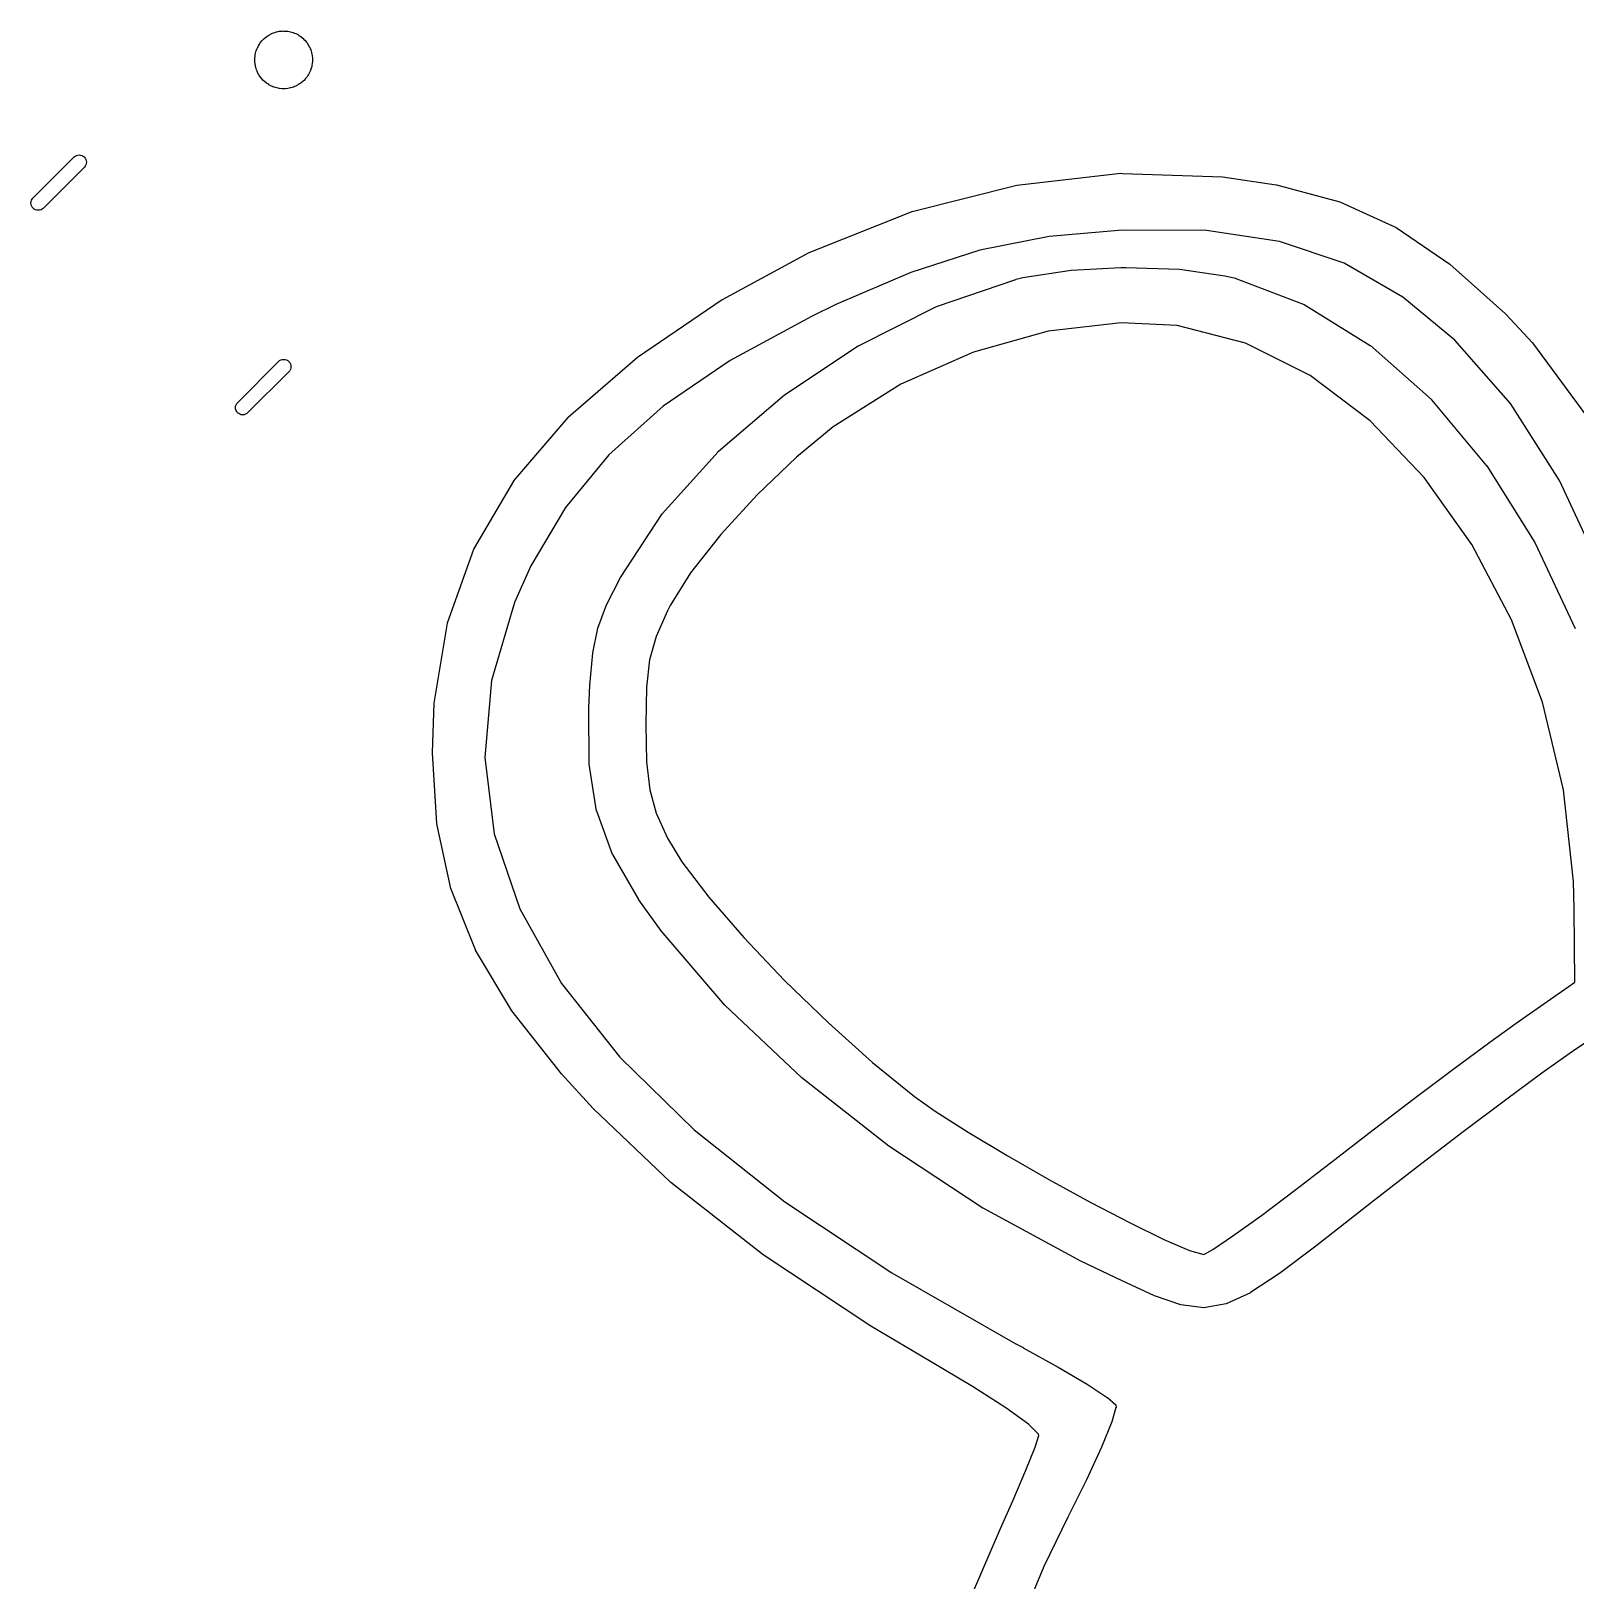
# Model space of a CAD drawing. Extents: x 0.49 to 2.42, y -7.78 to -4.86.
# Drawn here: x 0.7717 to 1.1921, y -5.5396 to -5.1179 of the extents above; entities that cross this region are included whole.
import ezdxf

# ---------------------------------------------------------------- set-up
doc = ezdxf.new("R2010")
doc.units = 0
doc.header["$MEASUREMENT"] = 0
doc.layers.add('BLACK', color=7, linetype='CONTINUOUS')

msp = doc.modelspace()

# ---------------------------------------------------------------- linework, layer by layer
at = {"layer": 'BLACK', "linetype": 'CONTINUOUS'}
for p, q in [((0.836443, -5.11902), (0.837119, -5.11866)), ((0.837119, -5.11866), (0.83712, -5.11866)), ((0.83712, -5.11866), (0.837169, -5.11863)), ((0.83712, -5.11866), (0.83712, -5.11866)), ((0.837169, -5.11863), (0.837499, -5.1185)), ((0.837499, -5.1185), (0.837829, -5.11836)), ((0.837829, -5.11836), (0.838564, -5.11814)), ((0.838564, -5.11814), (0.838616, -5.11812)), ((0.838564, -5.11814), (0.838564, -5.11814)), ((0.838564, -5.11814), (0.838564, -5.11814)), ((0.838564, -5.11814), (0.838564, -5.11814)), ((0.838616, -5.11812), (0.838967, -5.11806)), ((0.838967, -5.11806), (0.839317, -5.11799)), ((0.839317, -5.11799), (0.840081, -5.11791)), ((0.840081, -5.11791), (0.840082, -5.11791)), ((0.840082, -5.11791), (0.840136, -5.1179)), ((0.840082, -5.11791), (0.840082, -5.11791)), ((0.840136, -5.1179), (0.840491, -5.11791)), ((0.840491, -5.11791), (0.84085, -5.11791)), ((0.84085, -5.11791), (0.841615, -5.11798)), ((0.841615, -5.11798), (0.84167, -5.11798)), ((0.84167, -5.11798), (0.842019, -5.11806)), ((0.842019, -5.11806), (0.842369, -5.11812)), ((0.842369, -5.11812), (0.843106, -5.11834)), ((0.843106, -5.11834), (0.843158, -5.11836)), ((0.843158, -5.11836), (0.843486, -5.1185)), ((0.843486, -5.1185), (0.843817, -5.11863)), ((0.843817, -5.11863), (0.844496, -5.11899)), ((0.844496, -5.11899), (0.844497, -5.11899)), ((0.844497, -5.11899), (0.844545, -5.11902)), ((0.832843, -5.12394), (0.833057, -5.1232)), ((0.833057, -5.1232), (0.833073, -5.12315)), ((0.833057, -5.1232), (0.833057, -5.1232)), ((0.833057, -5.1232), (0.833057, -5.1232)), ((0.833073, -5.12315), (0.83321, -5.12282)), ((0.83321, -5.12282), (0.833342, -5.12249)), ((0.833342, -5.12249), (0.833696, -5.12181)), ((0.833696, -5.12181), (0.833722, -5.12176)), ((0.833696, -5.12181), (0.833696, -5.12181)), ((0.833696, -5.12181), (0.833696, -5.12181)), ((0.833722, -5.12176), (0.83392, -5.12146)), ((0.83392, -5.12146), (0.834114, -5.12116)), ((0.834114, -5.12116), (0.834594, -5.12056)), ((0.834594, -5.12056), (0.834628, -5.12052)), ((0.834628, -5.12052), (0.834665, -5.12048)), ((0.834665, -5.12048), (0.834667, -5.12048)), ((0.834667, -5.12048), (0.834912, -5.12018)), ((0.834667, -5.12048), (0.834667, -5.12048)), ((0.834667, -5.12048), (0.834667, -5.12048)), ((0.834912, -5.12018), (0.83521, -5.11994)), ((0.83521, -5.11994), (0.835804, -5.11945)), ((0.83521, -5.11994), (0.83521, -5.11994)), ((0.835804, -5.11945), (0.835847, -5.11941)), ((0.835804, -5.11945), (0.835804, -5.11945)), ((0.835804, -5.11945), (0.835804, -5.11945)), ((0.835847, -5.11941), (0.836144, -5.11922)), ((0.836144, -5.11922), (0.836443, -5.11902)), ((0.844545, -5.11902), (0.844839, -5.11922)), ((0.844839, -5.11922), (0.845138, -5.11942)), ((0.845138, -5.11942), (0.845735, -5.1199)), ((0.845735, -5.1199), (0.845778, -5.11993)), ((0.845778, -5.11993), (0.846028, -5.12019)), ((0.846028, -5.12019), (0.846282, -5.12044)), ((0.846282, -5.12044), (0.846774, -5.12103)), ((0.846774, -5.12103), (0.846774, -5.12103)), ((0.846774, -5.12103), (0.846774, -5.12103)), ((0.846774, -5.12103), (0.846809, -5.12107)), ((0.846809, -5.12107), (0.847005, -5.12137)), ((0.847005, -5.12137), (0.847206, -5.12166)), ((0.847206, -5.12166), (0.847574, -5.12234)), ((0.847574, -5.12234), (0.847574, -5.12234)), ((0.847574, -5.12234), (0.847574, -5.12234)), ((0.847574, -5.12234), (0.8476, -5.12239)), ((0.8476, -5.12239), (0.847734, -5.12272)), ((0.847734, -5.12272), (0.847874, -5.12305)), ((0.847874, -5.12305), (0.848104, -5.12378)), ((0.832634, -5.12546), (0.832701, -5.1247)), ((0.832638, -5.12582), (0.832634, -5.12546)), ((0.832637, -5.12617), (0.832638, -5.12582)), ((0.832642, -5.12623), (0.832637, -5.12617)), ((0.832725, -5.12699), (0.832642, -5.12623)), ((0.832642, -5.12623), (0.832642, -5.12623)), ((0.832642, -5.12623), (0.832642, -5.12623)), ((0.832701, -5.12469), (0.832707, -5.12464)), ((0.832701, -5.1247), (0.832701, -5.12469)), ((0.832701, -5.1247), (0.832701, -5.1247)), ((0.832707, -5.12464), (0.832777, -5.12429)), ((0.832799, -5.12734), (0.832725, -5.12699)), ((0.832777, -5.12429), (0.832843, -5.12394)), ((0.832866, -5.12769), (0.832799, -5.12734)), ((0.848104, -5.12378), (0.84812, -5.12383)), ((0.84812, -5.12383), (0.848188, -5.12418)), ((0.848209, -5.12723), (0.848144, -5.12758)), ((0.848188, -5.12418), (0.848261, -5.12453)), ((0.84828, -5.12688), (0.848209, -5.12723)), ((0.848261, -5.12453), (0.848344, -5.1253)), ((0.848285, -5.12683), (0.84828, -5.12688)), ((0.848352, -5.12606), (0.848285, -5.12683)), ((0.848285, -5.12683), (0.848285, -5.12683)), ((0.848285, -5.12683), (0.848285, -5.12683)), ((0.848344, -5.1253), (0.848344, -5.1253)), ((0.848344, -5.1253), (0.848344, -5.1253)), ((0.848344, -5.1253), (0.84835, -5.12535)), ((0.84835, -5.12535), (0.848348, -5.12571)), ((0.848348, -5.12571), (0.848352, -5.12606)), ((0.832883, -5.12774), (0.832866, -5.12769)), ((0.833112, -5.12848), (0.832883, -5.12774)), ((0.833252, -5.12881), (0.833112, -5.12848)), ((0.833387, -5.12914), (0.833252, -5.12881)), ((0.833413, -5.12919), (0.833387, -5.12914)), ((0.83378, -5.12986), (0.833413, -5.12919)), ((0.833981, -5.13016), (0.83378, -5.12986)), ((0.834177, -5.13045), (0.833981, -5.13016)), ((0.834212, -5.1305), (0.834177, -5.13045)), ((0.834704, -5.13109), (0.834212, -5.1305)), ((0.834958, -5.13134), (0.834704, -5.13109)), ((0.835209, -5.13159), (0.834958, -5.13134)), ((0.835251, -5.13163), (0.835209, -5.13159)), ((0.835848, -5.13211), (0.835251, -5.13163)), ((0.845776, -5.13159), (0.845182, -5.13208)), ((0.846074, -5.13134), (0.845776, -5.13159)), ((0.845776, -5.13159), (0.845776, -5.13159)), ((0.846319, -5.13105), (0.846074, -5.13134)), ((0.84632, -5.13104), (0.846319, -5.13105)), ((0.846319, -5.13105), (0.846319, -5.13105)), ((0.846322, -5.13104), (0.84632, -5.13104)), ((0.846358, -5.13101), (0.846322, -5.13104)), ((0.846393, -5.13096), (0.846358, -5.13101)), ((0.846872, -5.13036), (0.846393, -5.13096)), ((0.847066, -5.13006), (0.846872, -5.13036)), ((0.847265, -5.12977), (0.847066, -5.13006)), ((0.84729, -5.12972), (0.847265, -5.12977)), ((0.847644, -5.12904), (0.84729, -5.12972)), ((0.847777, -5.1287), (0.847644, -5.12904)), ((0.847914, -5.12838), (0.847777, -5.1287)), ((0.847929, -5.12832), (0.847914, -5.12838)), ((0.848144, -5.12758), (0.847929, -5.12832)), ((0.847929, -5.12832), (0.847929, -5.12832)), ((0.847929, -5.12832), (0.847929, -5.12832)), ((0.836148, -5.13231), (0.835848, -5.13211)), ((0.836441, -5.13251), (0.836148, -5.13231)), ((0.83649, -5.13253), (0.836441, -5.13251)), ((0.83717, -5.13289), (0.83649, -5.13253)), ((0.83649, -5.13253), (0.83649, -5.13253)), ((0.8375, -5.13303), (0.83717, -5.13289)), ((0.837828, -5.13316), (0.8375, -5.13303)), ((0.837881, -5.13318), (0.837828, -5.13316)), ((0.838617, -5.1334), (0.837881, -5.13318)), ((0.837881, -5.13318), (0.837881, -5.13318)), ((0.837881, -5.13318), (0.837881, -5.13318)), ((0.838967, -5.13347), (0.838617, -5.1334)), ((0.839317, -5.13354), (0.838967, -5.13347)), ((0.839371, -5.13355), (0.839317, -5.13354)), ((0.840136, -5.13362), (0.839371, -5.13355)), ((0.839371, -5.13355), (0.839371, -5.13355)), ((0.840495, -5.13362), (0.840136, -5.13362)), ((0.84085, -5.13362), (0.840495, -5.13362)), ((0.840904, -5.13362), (0.84085, -5.13362)), ((0.840905, -5.13362), (0.840904, -5.13362)), ((0.841669, -5.13354), (0.840905, -5.13362)), ((0.840905, -5.13362), (0.840905, -5.13362)), ((0.842019, -5.13347), (0.841669, -5.13354)), ((0.84237, -5.1334), (0.842019, -5.13347)), ((0.842422, -5.13339), (0.84237, -5.1334)), ((0.842423, -5.13339), (0.842422, -5.13339)), ((0.842422, -5.13339), (0.842422, -5.13339)), ((0.842422, -5.13339), (0.842422, -5.13339)), ((0.843157, -5.13316), (0.842423, -5.13339)), ((0.843487, -5.13302), (0.843157, -5.13316)), ((0.843818, -5.13289), (0.843487, -5.13302)), ((0.843867, -5.13287), (0.843818, -5.13289)), ((0.844544, -5.1325), (0.843867, -5.13287)), ((0.844842, -5.1323), (0.844544, -5.1325)), ((0.84514, -5.13211), (0.844842, -5.1323)), ((0.845182, -5.13208), (0.84514, -5.13211)), ((0.845182, -5.13208), (0.845182, -5.13208)), ((0.845182, -5.13208), (0.845182, -5.13208)), ((0.77222, -5.16341), (0.783492, -5.15214)), ((0.783492, -5.15214), (0.783717, -5.15196)), ((0.783717, -5.15196), (0.784059, -5.15177)), ((0.784059, -5.15177), (0.78443, -5.15166)), ((0.78443, -5.15166), (0.784816, -5.15162)), ((0.784816, -5.15162), (0.785201, -5.15166)), ((0.785201, -5.15166), (0.785572, -5.15177)), ((0.785572, -5.15177), (0.785914, -5.15196)), ((0.785914, -5.15196), (0.786214, -5.1522)), ((0.786214, -5.1522), (0.78646, -5.1525)), ((0.78646, -5.1525), (0.786643, -5.15284)), ((0.786276, -5.15493), (0.775004, -5.1662)), ((0.78646, -5.1547), (0.786276, -5.15493)), ((0.786643, -5.15436), (0.78646, -5.1547)), ((0.786643, -5.15284), (0.786756, -5.15322)), ((0.786756, -5.15399), (0.786643, -5.15436)), ((0.786756, -5.15322), (0.786794, -5.1536)), ((0.786794, -5.1536), (0.786756, -5.15399)), ((1.04011, -5.15983), (1.06842, -5.15663)), ((1.06842, -5.15663), (1.06843, -5.15663)), ((1.06843, -5.15663), (1.06844, -5.15663)), ((1.06844, -5.15663), (1.06845, -5.15663)), ((1.06845, -5.15663), (1.06892, -5.15665)), ((1.06892, -5.15665), (1.06892, -5.15665)), ((1.06892, -5.15665), (1.06892, -5.15665)), ((1.06892, -5.15665), (1.09612, -5.15758)), ((1.01165, -5.16706), (1.04009, -5.15984)), ((1.04009, -5.15984), (1.0401, -5.15983)), ((1.04009, -5.15984), (1.04009, -5.15984)), ((1.0401, -5.15983), (1.04011, -5.15983)), ((1.09612, -5.15758), (1.09612, -5.15758)), ((1.09612, -5.15758), (1.09613, -5.15759)), ((1.09613, -5.15759), (1.09614, -5.15759)), ((1.09614, -5.15759), (1.11074, -5.15977)), ((1.11074, -5.15977), (1.11075, -5.15977)), ((1.11075, -5.15977), (1.11076, -5.15977)), ((1.11076, -5.15977), (1.11077, -5.15978)), ((1.11077, -5.15978), (1.12801, -5.16437)), ((0.771702, -5.16474), (0.77174, -5.16435)), ((0.77174, -5.16512), (0.771702, -5.16474)), ((0.77174, -5.16435), (0.771853, -5.16398)), ((0.771853, -5.16549), (0.77174, -5.16512)), ((0.771853, -5.16398), (0.772035, -5.16364)), ((0.772035, -5.16364), (0.77222, -5.16341)), ((1.12801, -5.16437), (1.12801, -5.16437)), ((1.12801, -5.16437), (1.12803, -5.16438)), ((1.12803, -5.16438), (1.12804, -5.16438)), ((1.12804, -5.16438), (1.14338, -5.17137)), ((0.772035, -5.16584), (0.771853, -5.16549)), ((0.772281, -5.16614), (0.772035, -5.16584)), ((0.772581, -5.16638), (0.772281, -5.16614)), ((0.772923, -5.16656), (0.772581, -5.16638)), ((0.773294, -5.16668), (0.772923, -5.16656)), ((0.77368, -5.16671), (0.773294, -5.16668)), ((0.774066, -5.16668), (0.77368, -5.16671)), ((0.774437, -5.16656), (0.774066, -5.16668)), ((0.774779, -5.16638), (0.774437, -5.16656)), ((0.775004, -5.1662), (0.774779, -5.16638)), ((0.983609, -5.1782), (1.01163, -5.16707)), ((1.01163, -5.16707), (1.01163, -5.16707)), ((1.01163, -5.16707), (1.01164, -5.16707)), ((1.01164, -5.16707), (1.01165, -5.16706)), ((1.06892, -5.17209), (1.04893, -5.17388)), ((1.09174, -5.17223), (1.06892, -5.17209)), ((1.1116, -5.17518), (1.09174, -5.17223)), ((1.14338, -5.17137), (1.14338, -5.17138)), ((1.14338, -5.17138), (1.14339, -5.17138)), ((1.14339, -5.17138), (1.14341, -5.17139)), ((1.14341, -5.17139), (1.15802, -5.18136)), ((1.03007, -5.1776), (1.01124, -5.18363)), ((1.04893, -5.17388), (1.03007, -5.1776)), ((1.12921, -5.18114), (1.1116, -5.17518)), ((0.959933, -5.19097), (0.983588, -5.17821)), ((0.983588, -5.17821), (0.98359, -5.17821)), ((0.98359, -5.17821), (0.9836, -5.1782)), ((0.9836, -5.1782), (0.983609, -5.1782)), ((1.06853, -5.18232), (1.06975, -5.18226)), ((1.06975, -5.18226), (1.06976, -5.18226)), ((1.06976, -5.18226), (1.06977, -5.18226)), ((1.06977, -5.18226), (1.06977, -5.18226)), ((1.06977, -5.18226), (1.08436, -5.18274)), ((1.14523, -5.19035), (1.12921, -5.18114)), ((1.15802, -5.18136), (1.15802, -5.18136)), ((1.15802, -5.18136), (1.15803, -5.18137)), ((1.15803, -5.18137), (1.15804, -5.18137)), ((1.15804, -5.18137), (1.17312, -5.19489)), ((1.01124, -5.18363), (0.990856, -5.19238)), ((1.01824, -5.1929), (1.03987, -5.18551)), ((1.03987, -5.18551), (1.03988, -5.18551)), ((1.03988, -5.18551), (1.03989, -5.1855)), ((1.03988, -5.18551), (1.03988, -5.18551)), ((1.03989, -5.1855), (1.04177, -5.18505)), ((1.04177, -5.18505), (1.04178, -5.18505)), ((1.04178, -5.18505), (1.04178, -5.18505)), ((1.04178, -5.18505), (1.04179, -5.18505)), ((1.04179, -5.18505), (1.05489, -5.18304)), ((1.05489, -5.18304), (1.0549, -5.18304)), ((1.0549, -5.18304), (1.0549, -5.18304)), ((1.0549, -5.18304), (1.05491, -5.18304)), ((1.05491, -5.18304), (1.06853, -5.18232)), ((1.06853, -5.18232), (1.06853, -5.18232)), ((1.06853, -5.18232), (1.06853, -5.18232)), ((1.08436, -5.18274), (1.08436, -5.18274)), ((1.08436, -5.18274), (1.08437, -5.18274)), ((1.08437, -5.18274), (1.08438, -5.18274)), ((1.08438, -5.18274), (1.09672, -5.18451)), ((1.09672, -5.18451), (1.09672, -5.18451)), ((1.09672, -5.18451), (1.09673, -5.18451)), ((1.09673, -5.18451), (1.09674, -5.18451)), ((1.09674, -5.18451), (1.09927, -5.18513)), ((1.09927, -5.18513), (1.09928, -5.18514)), ((1.09928, -5.18514), (1.09929, -5.18514)), ((1.09929, -5.18514), (1.0993, -5.18514)), ((1.0993, -5.18514), (1.11834, -5.19232)), ((1.15934, -5.20204), (1.14523, -5.19035)), ((0.936812, -5.20667), (0.959916, -5.19098)), ((0.959916, -5.19098), (0.959918, -5.19098)), ((0.959918, -5.19098), (0.959926, -5.19097)), ((0.959926, -5.19097), (0.959933, -5.19097)), ((0.990856, -5.19238), (0.984177, -5.19561)), ((0.996967, -5.20359), (1.01822, -5.19291)), ((1.01822, -5.19291), (1.01823, -5.1929)), ((1.01822, -5.19291), (1.01822, -5.19291)), ((1.01823, -5.1929), (1.01824, -5.1929)), ((1.11834, -5.19232), (1.11834, -5.19232)), ((1.11834, -5.19232), (1.11834, -5.19232)), ((1.11834, -5.19232), (1.11835, -5.19232)), ((1.11835, -5.19232), (1.11836, -5.19233)), ((1.11836, -5.19233), (1.11838, -5.19234)), ((1.11838, -5.19234), (1.13634, -5.20349)), ((1.17312, -5.19489), (1.17313, -5.19489)), ((1.17313, -5.19489), (1.17313, -5.1949)), ((1.17313, -5.1949), (1.17314, -5.1949)), ((1.17314, -5.1949), (1.18049, -5.20277)), ((0.984177, -5.19561), (0.962086, -5.20764)), ((1.06855, -5.19731), (1.04867, -5.19963)), ((1.0838, -5.19811), (1.06855, -5.19731)), ((1.10238, -5.20291), (1.0838, -5.19811)), ((1.04867, -5.19963), (1.02835, -5.20532)), ((1.11996, -5.21168), (1.10238, -5.20291)), ((1.17452, -5.2193), (1.15934, -5.20204)), ((1.18049, -5.20277), (1.18049, -5.20277)), ((1.18049, -5.20277), (1.1805, -5.20278)), ((1.1805, -5.20278), (1.18051, -5.20279)), ((1.18051, -5.20279), (1.19501, -5.22249)), ((0.839394, -5.20763), (0.839736, -5.20745)), ((0.839736, -5.20745), (0.840107, -5.20734)), ((0.840107, -5.20734), (0.840493, -5.2073)), ((0.840493, -5.2073), (0.840879, -5.20734)), ((0.840879, -5.20734), (0.84125, -5.20745)), ((0.84125, -5.20745), (0.841592, -5.20763)), ((0.917942, -5.22306), (0.936794, -5.20669)), ((0.936794, -5.20669), (0.936796, -5.20668)), ((0.936796, -5.20668), (0.936804, -5.20668)), ((0.936804, -5.20668), (0.936812, -5.20667)), ((0.976888, -5.21697), (0.996946, -5.20361)), ((0.996946, -5.20361), (0.996948, -5.2036)), ((0.996948, -5.2036), (0.996958, -5.2036)), ((0.996958, -5.2036), (0.996967, -5.20359)), ((1.02835, -5.20532), (1.00852, -5.21408)), ((1.13634, -5.20349), (1.13635, -5.20349)), ((1.13635, -5.20349), (1.13636, -5.2035)), ((1.13636, -5.2035), (1.13637, -5.20351)), ((1.13637, -5.20351), (1.15299, -5.21826)), ((0.827898, -5.21909), (0.839169, -5.20782)), ((0.841953, -5.2106), (0.830681, -5.22187)), ((0.839169, -5.20782), (0.839394, -5.20763)), ((0.841592, -5.20763), (0.841892, -5.20788)), ((0.841892, -5.20788), (0.842138, -5.20818)), ((0.842138, -5.21038), (0.841953, -5.2106)), ((0.842138, -5.20818), (0.842321, -5.20852)), ((0.842321, -5.21004), (0.842138, -5.21038)), ((0.842321, -5.20852), (0.842433, -5.20889)), ((0.842433, -5.20966), (0.842321, -5.21004)), ((0.842433, -5.20889), (0.842471, -5.20928)), ((0.842471, -5.20928), (0.842433, -5.20966)), ((0.962086, -5.20764), (0.943865, -5.22006)), ((1.13628, -5.224), (1.11996, -5.21168)), ((1.00852, -5.21408), (0.990142, -5.22565)), ((0.82738, -5.22041), (0.827418, -5.22003)), ((0.827418, -5.22003), (0.82753, -5.21966)), ((0.82753, -5.21966), (0.827713, -5.21932)), ((0.827713, -5.21932), (0.827898, -5.21909)), ((0.943865, -5.22006), (0.929054, -5.23324)), ((0.958822, -5.23241), (0.97687, -5.21698)), ((0.97687, -5.21698), (0.976872, -5.21698)), ((0.976872, -5.21698), (0.97688, -5.21698)), ((0.97688, -5.21698), (0.976888, -5.21697)), ((1.15299, -5.21826), (1.15299, -5.21826)), ((1.15299, -5.21826), (1.153, -5.21827)), ((1.153, -5.21827), (1.15301, -5.21828)), ((1.15301, -5.21828), (1.16801, -5.23626)), ((1.18787, -5.24024), (1.17452, -5.2193)), ((0.827418, -5.2208), (0.82738, -5.22041)), ((0.82753, -5.22117), (0.827418, -5.2208)), ((0.827713, -5.22151), (0.82753, -5.22117)), ((0.827959, -5.22181), (0.827713, -5.22151)), ((0.828259, -5.22206), (0.827959, -5.22181)), ((0.828601, -5.22224), (0.828259, -5.22206)), ((0.828972, -5.22235), (0.828601, -5.22224)), ((0.829358, -5.22239), (0.828972, -5.22235)), ((0.829744, -5.22235), (0.829358, -5.22239)), ((0.830115, -5.22224), (0.829744, -5.22235)), ((0.830457, -5.22206), (0.830115, -5.22224)), ((0.830681, -5.22187), (0.830457, -5.22206)), ((0.903149, -5.2404), (0.917922, -5.22308)), ((0.917922, -5.22308), (0.917923, -5.22307)), ((0.917923, -5.22307), (0.917933, -5.22307)), ((0.917933, -5.22307), (0.917942, -5.22306)), ((1.15104, -5.23947), (1.13628, -5.224)), ((0.990142, -5.22565), (0.980089, -5.23392)), ((0.94358, -5.24931), (0.958803, -5.23243)), ((0.958803, -5.23243), (0.958805, -5.23243)), ((0.958805, -5.23243), (0.958814, -5.23242)), ((0.958814, -5.23242), (0.958822, -5.23241)), ((0.929054, -5.23324), (0.917194, -5.24759)), ((0.980089, -5.23392), (0.969416, -5.24415)), ((1.16801, -5.23626), (1.16801, -5.23626)), ((1.16801, -5.23626), (1.16802, -5.23627)), ((1.16802, -5.23627), (1.16803, -5.23628)), ((1.16803, -5.23628), (1.18114, -5.25714)), ((0.89226, -5.25896), (0.903129, -5.24042)), ((0.903129, -5.24042), (0.90313, -5.24042)), ((0.90313, -5.24042), (0.903139, -5.24041)), ((0.903139, -5.24041), (0.903149, -5.2404)), ((1.16397, -5.25766), (1.15104, -5.23947)), ((1.19914, -5.2644), (1.18787, -5.24024)), ((0.969416, -5.24415), (0.959481, -5.255)), ((0.917194, -5.24759), (0.907824, -5.26349)), ((0.932172, -5.26669), (0.943561, -5.24934)), ((0.943561, -5.24934), (0.943563, -5.24933)), ((0.943563, -5.24933), (0.943572, -5.24932)), ((0.943572, -5.24932), (0.94358, -5.24931)), ((0.959481, -5.255), (0.951251, -5.26541)), ((1.17478, -5.27817), (1.16397, -5.25766)), ((1.18114, -5.25714), (1.18114, -5.25714)), ((1.18114, -5.25714), (1.18115, -5.25715)), ((1.18115, -5.25715), (1.18115, -5.25716)), ((1.18115, -5.25716), (1.19212, -5.28052)), ((0.885106, -5.27903), (0.892244, -5.259)), ((0.892244, -5.259), (0.892245, -5.25899)), ((0.892245, -5.25899), (0.892253, -5.25898)), ((0.892253, -5.25898), (0.89226, -5.25896)), ((0.907824, -5.26349), (0.903372, -5.27349)), ((0.951251, -5.26541), (0.945693, -5.27432)), ((0.928421, -5.27413), (0.932161, -5.26671)), ((0.932161, -5.26671), (0.932162, -5.26671)), ((0.932162, -5.26671), (0.932167, -5.2667)), ((0.932167, -5.2667), (0.932172, -5.26669)), ((0.903372, -5.27349), (0.897089, -5.29471)), ((0.926043, -5.28045), (0.928413, -5.27415)), ((0.928413, -5.27415), (0.928414, -5.27415)), ((0.928414, -5.27415), (0.928418, -5.27414)), ((0.928418, -5.27414), (0.928421, -5.27413)), ((0.945693, -5.27432), (0.944995, -5.27573)), ((0.881516, -5.30085), (0.885098, -5.27906)), ((0.885098, -5.27906), (0.885103, -5.27904)), ((0.885098, -5.27906), (0.885098, -5.27906)), ((0.885103, -5.27904), (0.885106, -5.27903)), ((0.944995, -5.27573), (0.941904, -5.28273)), ((1.18319, -5.30058), (1.17478, -5.27817)), ((0.924658, -5.28721), (0.926035, -5.28048)), ((0.926035, -5.28048), (0.92604, -5.28046)), ((0.926035, -5.28048), (0.926035, -5.28048)), ((0.92604, -5.28046), (0.926043, -5.28045)), ((0.941904, -5.28273), (0.940125, -5.28908)), ((0.923894, -5.29598), (0.924655, -5.28724)), ((0.924655, -5.28723), (0.924657, -5.28722)), ((0.924655, -5.28724), (0.924655, -5.28723)), ((0.924657, -5.28722), (0.924658, -5.28721)), ((0.940125, -5.28908), (0.939308, -5.29649)), ((0.897089, -5.29471), (0.895226, -5.31567)), ((0.923598, -5.30228), (0.923894, -5.29598)), ((0.923894, -5.29598), (0.923894, -5.29598)), ((0.923894, -5.29598), (0.923894, -5.29598)), ((0.923894, -5.29598), (0.923894, -5.29598)), ((0.939308, -5.29649), (0.939112, -5.30666)), ((0.880998, -5.31435), (0.881514, -5.30088)), ((0.881514, -5.30088), (0.881516, -5.30086)), ((0.881514, -5.30088), (0.881514, -5.30088)), ((0.881516, -5.30086), (0.881516, -5.30085)), ((0.923599, -5.30229), (0.923598, -5.30228)), ((0.923712, -5.31743), (0.923598, -5.30229)), ((0.923598, -5.30229), (0.923598, -5.30229)), ((0.923598, -5.30229), (0.923599, -5.30229)), ((1.18891, -5.32448), (1.18319, -5.30058)), ((0.939112, -5.30666), (0.939321, -5.31685)), ((0.880999, -5.31436), (0.880998, -5.31435)), ((0.880998, -5.31437), (0.880999, -5.31436)), ((0.882218, -5.33366), (0.880998, -5.31437)), ((0.880998, -5.31437), (0.880998, -5.31437)), ((0.895226, -5.31567), (0.897782, -5.3364)), ((0.939321, -5.31685), (0.940166, -5.32443)), ((0.923714, -5.31744), (0.923712, -5.31743)), ((0.923714, -5.31746), (0.923714, -5.31744)), ((0.923715, -5.31746), (0.923714, -5.31746)), ((0.925714, -5.33023), (0.923715, -5.31746)), ((0.940166, -5.32443), (0.941955, -5.33081)), ((1.19167, -5.34945), (1.18891, -5.32448)), ((0.88222, -5.33367), (0.882218, -5.33366)), ((0.882221, -5.33368), (0.88222, -5.33367)), ((0.882222, -5.33368), (0.882221, -5.33368)), ((0.886003, -5.35131), (0.882222, -5.33368)), ((0.925719, -5.33025), (0.925714, -5.33023)), ((0.925723, -5.33027), (0.925719, -5.33025)), ((0.925724, -5.33027), (0.925723, -5.33027)), ((0.930064, -5.34208), (0.925724, -5.33027)), ((0.925724, -5.33027), (0.925724, -5.33027)), ((0.925724, -5.33027), (0.925724, -5.33027)), ((0.941955, -5.33081), (0.945, -5.33763)), ((0.897782, -5.3364), (0.90476, -5.35689)), ((0.945, -5.33763), (0.948917, -5.34406)), ((0.93007, -5.3421), (0.930064, -5.34208)), ((0.930077, -5.34211), (0.93007, -5.3421)), ((0.930078, -5.34211), (0.930077, -5.34211)), ((0.937211, -5.35436), (0.930078, -5.34211)), ((0.948917, -5.34406), (0.956254, -5.35367)), ((1.19187, -5.35684), (1.19167, -5.34945)), ((0.886007, -5.35132), (0.886003, -5.35131)), ((0.886011, -5.35133), (0.886007, -5.35132)), ((0.886012, -5.35134), (0.886011, -5.35133)), ((0.892693, -5.36805), (0.886012, -5.35134)), ((0.937216, -5.35436), (0.937211, -5.35436)), ((0.93722, -5.35437), (0.937216, -5.35436)), ((0.937221, -5.35437), (0.93722, -5.35437)), ((0.943285, -5.36285), (0.937221, -5.35437)), ((0.956254, -5.35367), (0.965815, -5.36467)), ((0.90476, -5.35689), (0.916163, -5.37716)), ((1.19205, -5.37684), (1.19187, -5.35684)), ((0.943289, -5.36285), (0.943285, -5.36285)), ((0.943293, -5.36286), (0.943289, -5.36285)), ((0.943295, -5.36286), (0.943293, -5.36286)), ((0.96061, -5.38308), (0.943295, -5.36286)), ((0.965815, -5.36467), (0.976897, -5.37633)), ((0.892699, -5.36806), (0.892693, -5.36805)), ((0.892705, -5.36807), (0.892699, -5.36806)), ((0.892706, -5.36808), (0.892705, -5.36807)), ((0.902625, -5.38463), (0.892706, -5.36808)), ((0.916163, -5.37716), (0.931997, -5.3972)), ((0.976897, -5.37633), (0.988803, -5.38792)), ((1.17602, -5.388), (1.19205, -5.37684)), ((0.902632, -5.38464), (0.902625, -5.38463)), ((0.902638, -5.38465), (0.902632, -5.38464)), ((0.902639, -5.38465), (0.902638, -5.38465)), ((0.916135, -5.40179), (0.902639, -5.38465)), ((0.960617, -5.38308), (0.96061, -5.38308)), ((0.960623, -5.38309), (0.960617, -5.38308)), ((0.960625, -5.38309), (0.960623, -5.38309)), ((0.981547, -5.40284), (0.960625, -5.38309)), ((1.20791, -5.38454), (1.19166, -5.39551)), ((0.988803, -5.38792), (1.00083, -5.39871)), ((1.16889, -5.39312), (1.17602, -5.388)), ((1.17602, -5.388), (1.17602, -5.388)), ((0.931997, -5.3972), (0.952265, -5.41702)), ((1.1592, -5.40029), (1.16888, -5.39312)), ((1.16888, -5.39312), (1.16889, -5.39312)), ((1.16889, -5.39312), (1.16889, -5.39312)), ((1.19045, -5.39634), (1.18305, -5.40161)), ((1.19166, -5.39551), (1.19045, -5.39634)), ((1.19166, -5.39551), (1.19166, -5.39551)), ((1.00083, -5.39871), (1.01228, -5.40795)), ((1.14791, -5.40879), (1.1592, -5.40029)), ((1.1592, -5.40029), (1.1592, -5.40029)), ((0.916139, -5.40179), (0.916135, -5.40179)), ((0.916143, -5.4018), (0.916139, -5.40179)), ((0.916144, -5.4018), (0.916143, -5.4018)), ((0.92472, -5.41123), (0.916144, -5.4018)), ((0.981553, -5.40285), (0.981547, -5.40284)), ((0.981558, -5.40285), (0.981553, -5.40285)), ((0.98156, -5.40286), (0.981558, -5.40285)), ((1.00526, -5.42148), (0.98156, -5.40286)), ((1.18305, -5.40161), (1.17316, -5.4089)), ((1.01228, -5.40795), (1.0179, -5.41191)), ((1.13596, -5.41792), (1.14791, -5.40879)), ((1.14791, -5.40879), (1.14791, -5.40879)), ((1.14791, -5.40879), (1.14791, -5.40879)), ((1.17316, -5.4089), (1.16159, -5.4176)), ((1.17316, -5.4089), (1.17316, -5.4089)), ((0.924724, -5.41123), (0.92472, -5.41123)), ((0.924728, -5.41124), (0.924724, -5.41123)), ((0.92473, -5.41124), (0.924728, -5.41124)), ((0.945894, -5.43133), (0.92473, -5.41124)), ((1.0179, -5.41191), (1.02689, -5.41766)), ((0.952265, -5.41702), (0.97697, -5.43661)), ((1.02689, -5.41766), (1.03745, -5.424)), ((1.12665, -5.42512), (1.13596, -5.41792)), ((1.13596, -5.41792), (1.13596, -5.41792)), ((1.13596, -5.41792), (1.13596, -5.41792)), ((1.16159, -5.4176), (1.14916, -5.42709)), ((1.00526, -5.42149), (1.00526, -5.42148)), ((1.00527, -5.42149), (1.00526, -5.42149)), ((1.0309, -5.43834), (1.00527, -5.42149)), ((1.00527, -5.42149), (1.00527, -5.42149)), ((1.03745, -5.424), (1.04882, -5.43051)), ((1.11611, -5.43324), (1.12665, -5.42512)), ((1.12665, -5.42512), (1.12665, -5.42512)), ((1.04882, -5.43051), (1.06024, -5.43677)), ((1.14916, -5.42709), (1.13667, -5.43678)), ((1.14916, -5.42709), (1.14916, -5.42709)), ((0.9459, -5.43134), (0.945894, -5.43133)), ((0.945906, -5.43134), (0.9459, -5.43134)), ((0.945908, -5.43135), (0.945906, -5.43134)), ((0.971037, -5.45102), (0.945908, -5.43135)), ((1.10668, -5.44031), (1.11611, -5.43324)), ((0.97697, -5.43661), (1.00611, -5.45599)), ((1.03091, -5.43835), (1.0309, -5.43834)), ((1.03092, -5.43835), (1.03091, -5.43835)), ((1.05757, -5.45273), (1.03092, -5.43835)), ((1.03092, -5.43835), (1.03092, -5.43835)), ((1.06024, -5.43677), (1.07094, -5.44237)), ((1.13409, -5.4388), (1.12148, -5.44869)), ((1.13667, -5.43678), (1.13409, -5.4388)), ((1.13409, -5.4388), (1.13409, -5.4388)), ((1.13667, -5.43678), (1.13667, -5.43678)), ((1.07094, -5.44237), (1.08015, -5.44689)), ((1.09894, -5.44591), (1.10668, -5.44031)), ((1.08015, -5.44689), (1.08711, -5.4499)), ((1.0935, -5.44962), (1.09894, -5.44591)), ((0.971042, -5.45103), (0.971037, -5.45102)), ((0.971047, -5.45103), (0.971042, -5.45103)), ((0.971049, -5.45103), (0.971047, -5.45103)), ((1.00033, -5.47044), (0.971049, -5.45103)), ((1.08711, -5.4499), (1.09099, -5.45098)), ((1.09099, -5.45098), (1.0935, -5.44962)), ((1.12148, -5.44869), (1.11162, -5.45615)), ((1.12148, -5.44869), (1.12148, -5.44869)), ((1.12148, -5.44869), (1.12148, -5.44869)), ((1.12148, -5.44869), (1.12148, -5.44869)), ((1.00611, -5.45599), (1.0397, -5.47515)), ((1.05758, -5.45273), (1.05757, -5.45273)), ((1.06876, -5.45815), (1.05758, -5.45273)), ((1.05758, -5.45273), (1.05758, -5.45273)), ((1.05758, -5.45273), (1.05758, -5.45273)), ((1.11161, -5.45616), (1.10375, -5.46133)), ((1.11162, -5.45615), (1.11161, -5.45615)), ((1.11161, -5.45615), (1.11161, -5.45616)), ((1.11161, -5.45616), (1.11161, -5.45616)), ((1.06877, -5.45815), (1.06876, -5.45815)), ((1.06876, -5.45815), (1.06876, -5.45815)), ((1.07757, -5.46218), (1.06877, -5.45815)), ((1.06877, -5.45815), (1.06877, -5.45815)), ((1.07758, -5.46218), (1.07757, -5.46218)), ((1.07757, -5.46218), (1.07757, -5.46218)), ((1.08473, -5.46466), (1.07758, -5.46218)), ((1.07758, -5.46218), (1.07758, -5.46218)), ((1.08474, -5.46466), (1.08473, -5.46466)), ((1.08477, -5.46467), (1.08474, -5.46466)), ((1.091, -5.46546), (1.08477, -5.46467)), ((1.08477, -5.46467), (1.08477, -5.46467)), ((1.09709, -5.4644), (1.09105, -5.46546)), ((1.0971, -5.4644), (1.09709, -5.4644)), ((1.09712, -5.4644), (1.0971, -5.4644)), ((1.0971, -5.4644), (1.0971, -5.4644)), ((1.09713, -5.46439), (1.09712, -5.4644)), ((1.09714, -5.46439), (1.09713, -5.46439)), ((1.09713, -5.46439), (1.09713, -5.46439)), ((1.10372, -5.46135), (1.09714, -5.46439)), ((1.09714, -5.46439), (1.09714, -5.46439)), ((1.10373, -5.46134), (1.10372, -5.46135)), ((1.10375, -5.46134), (1.10373, -5.46134)), ((1.10375, -5.46133), (1.10375, -5.46134)), ((1.09101, -5.46546), (1.091, -5.46546)), ((1.091, -5.46546), (1.091, -5.46546)), ((1.09102, -5.46546), (1.09101, -5.46546)), ((1.09103, -5.46546), (1.09102, -5.46546)), ((1.09104, -5.46546), (1.09103, -5.46546)), ((1.09105, -5.46546), (1.09104, -5.46546)), ((1.09105, -5.46546), (1.09105, -5.46546)), ((1.00034, -5.47044), (1.00033, -5.47044)), ((1.01659, -5.48008), (1.00034, -5.47044)), ((1.00034, -5.47044), (1.00034, -5.47044)), ((1.00034, -5.47044), (1.00034, -5.47044)), ((1.0397, -5.47515), (1.04188, -5.47631)), ((1.04188, -5.47631), (1.04188, -5.47632)), ((1.04188, -5.47632), (1.04188, -5.47632)), ((1.04188, -5.47632), (1.04188, -5.47632)), ((1.04188, -5.47632), (1.05141, -5.4816)), ((1.02808, -5.48687), (1.01659, -5.48008)), ((1.01659, -5.48008), (1.01659, -5.48008)), ((1.01659, -5.48008), (1.01659, -5.48008)), ((1.05141, -5.4816), (1.05141, -5.4816)), ((1.05141, -5.4816), (1.05141, -5.48161)), ((1.05141, -5.48161), (1.05141, -5.48161)), ((1.05141, -5.48161), (1.05929, -5.48627)), ((1.03712, -5.49265), (1.02808, -5.48687)), ((1.05929, -5.48627), (1.05929, -5.48627)), ((1.05929, -5.48627), (1.05929, -5.48627)), ((1.05929, -5.48627), (1.05929, -5.48627)), ((1.05929, -5.48627), (1.06474, -5.48984)), ((1.06474, -5.48984), (1.06474, -5.48984)), ((1.06474, -5.48984), (1.06475, -5.48985)), ((1.06475, -5.48985), (1.06476, -5.48986)), ((1.06476, -5.48986), (1.06703, -5.49187)), ((1.04327, -5.49711), (1.03712, -5.49265)), ((1.06711, -5.49259), (1.06595, -5.49653)), ((1.06703, -5.49187), (1.06703, -5.49187)), ((1.06703, -5.49187), (1.06705, -5.4919)), ((1.06705, -5.4919), (1.06706, -5.49192)), ((1.06706, -5.49192), (1.06707, -5.49193)), ((1.06707, -5.49193), (1.06707, -5.49193)), ((1.06707, -5.49193), (1.06707, -5.49193)), ((1.06707, -5.49193), (1.06709, -5.49197)), ((1.06709, -5.49197), (1.06709, -5.49198)), ((1.06709, -5.49198), (1.06709, -5.49201)), ((1.06709, -5.49201), (1.06712, -5.49252)), ((1.06712, -5.49256), (1.06711, -5.49256)), ((1.06711, -5.49256), (1.06711, -5.49257)), ((1.06711, -5.49257), (1.06711, -5.49259)), ((1.06712, -5.49252), (1.06712, -5.49252)), ((1.06712, -5.49252), (1.06712, -5.49254)), ((1.06712, -5.49254), (1.06712, -5.49255)), ((1.06712, -5.49255), (1.06712, -5.49256)), ((1.04603, -5.49988), (1.04327, -5.49711)), ((1.06594, -5.49655), (1.06315, -5.50337)), ((1.06595, -5.49653), (1.06594, -5.49654)), ((1.06594, -5.49654), (1.06594, -5.49655)), ((1.06595, -5.49653), (1.06595, -5.49653)), ((1.04511, -5.50341), (1.04612, -5.50025)), ((1.04612, -5.50025), (1.04603, -5.49988)), ((1.0426, -5.50967), (1.04511, -5.50341)), ((1.06314, -5.50338), (1.05906, -5.51229)), ((1.06315, -5.50338), (1.06314, -5.50338)), ((1.06315, -5.50337), (1.06315, -5.50337)), ((1.06315, -5.50337), (1.06315, -5.50338)), ((1.03902, -5.51802), (1.0426, -5.50967)), ((1.05906, -5.5123), (1.05403, -5.5225)), ((1.05906, -5.51229), (1.05906, -5.51229)), ((1.05906, -5.51229), (1.05906, -5.51229)), ((1.05906, -5.51229), (1.05906, -5.5123)), ((1.03564, -5.52555), (1.03902, -5.51802)), ((1.05403, -5.5225), (1.0475, -5.53586)), ((1.02801, -5.54327), (1.03564, -5.52555)), ((1.03564, -5.52555), (1.03564, -5.52555)), ((1.03564, -5.52555), (1.03564, -5.52555)), ((1.0475, -5.53586), (1.04081, -5.55181))]:
    msp.add_line(p, q, dxfattribs=at)

doc.saveas('drawing.dxf')
